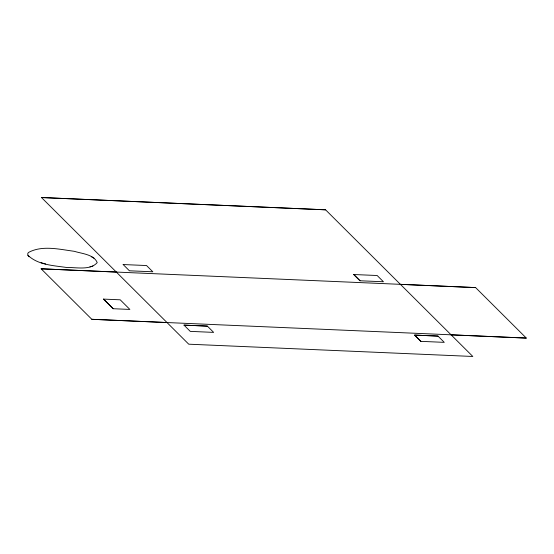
<?xml version="1.0" encoding="UTF-8"?>
<svg xmlns="http://www.w3.org/2000/svg" width="554" height="554" viewBox="0 0 554 554"><rect width="100%" height="100%" fill="white"/><g stroke="black" fill="none" stroke-linecap="round" stroke-linejoin="round"><path stroke-width="0.83" d="M27.949 255.311L27.7 253.877L28.309 252.569C42.069 244.944 59.472 249.369 74.305 251.308C81.985 253.739 93.778 254.341 97.241 262.589C90.233 270.657 76.445 267.222 66.778 267.513C53.613 265.525 37.949 265.034 27.949 255.29L29.05 256.779M41.488 197.543L325.579 209.814L472.825 356.471L188.734 344.186L41.488 197.529L325.579 209.814M41.107 262.721L45.663 264.002M167.01 322.532L91.812 319.298L41.121 268.801L116.319 272.049M89.928 266.869L92.933 266.058M91.272 256.641L93.972 258.143M91.812 319.298L526.3 338.072L475.609 287.588L400.41 284.341M103.508 299.105L120.218 299.811L129.871 309.43L113.161 308.723L103.508 299.105L113.161 308.71M183.976 325.122L207.376 326.119L213.65 332.386L190.257 331.375L183.983 325.108L207.376 326.119M353.764 274.521L377.163 275.511L383.437 281.764L360.038 280.767L353.764 274.521L360.038 280.767M420.867 341.347L414.593 335.08L437.992 336.091L444.266 342.358L420.867 341.347L414.593 335.101L437.992 336.091M451.094 334.838L526.3 338.092M475.609 287.588L41.121 268.815M123.154 264.528L129.428 270.795L152.821 271.792L146.547 265.539L123.147 264.542"/></g></svg>
